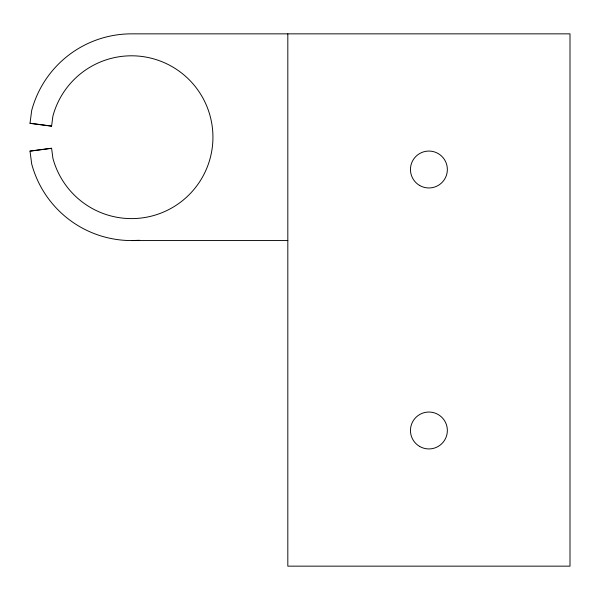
<?xml version="1.0" encoding="UTF-8"?>
<svg xmlns="http://www.w3.org/2000/svg" width="600" height="600" viewBox="0 0 600 600"><rect width="100%" height="100%" fill="white"/><g stroke="black" fill="none" stroke-linecap="round" stroke-linejoin="round"><path stroke-width="0.9" d="M30.015 151.178L51.6 148.335M139.62 240.285L131.535 240.562A103.358 103.358 0 0 1 31.695 163.958L30 151.065L51.585 148.222L52.905 158.273A81.398 81.398 0 0 0 178.222 203.88A81.398 81.398 0 0 0 178.222 70.523A81.398 81.398 0 0 0 52.905 116.137L51.585 126.188L30 123.345L31.695 110.453A103.358 103.358 0 0 1 131.535 33.848L570 33.848L570 566.153L287.82 566.153L287.82 33.848M287.82 240.562L131.535 240.562A104.273 104.273 0 0 0 136.072 240.465M30.015 123.233L51.6 126.067M419.685 446.467A18.45 18.45 0 0 0 447.36 430.493A18.45 18.45 0 0 0 419.685 414.51A18.45 18.45 0 0 0 419.685 446.467M419.685 185.49A18.45 18.45 0 0 0 447.36 169.507A18.45 18.45 0 0 0 419.685 153.532A18.45 18.45 0 0 0 419.685 185.49"/></g></svg>
